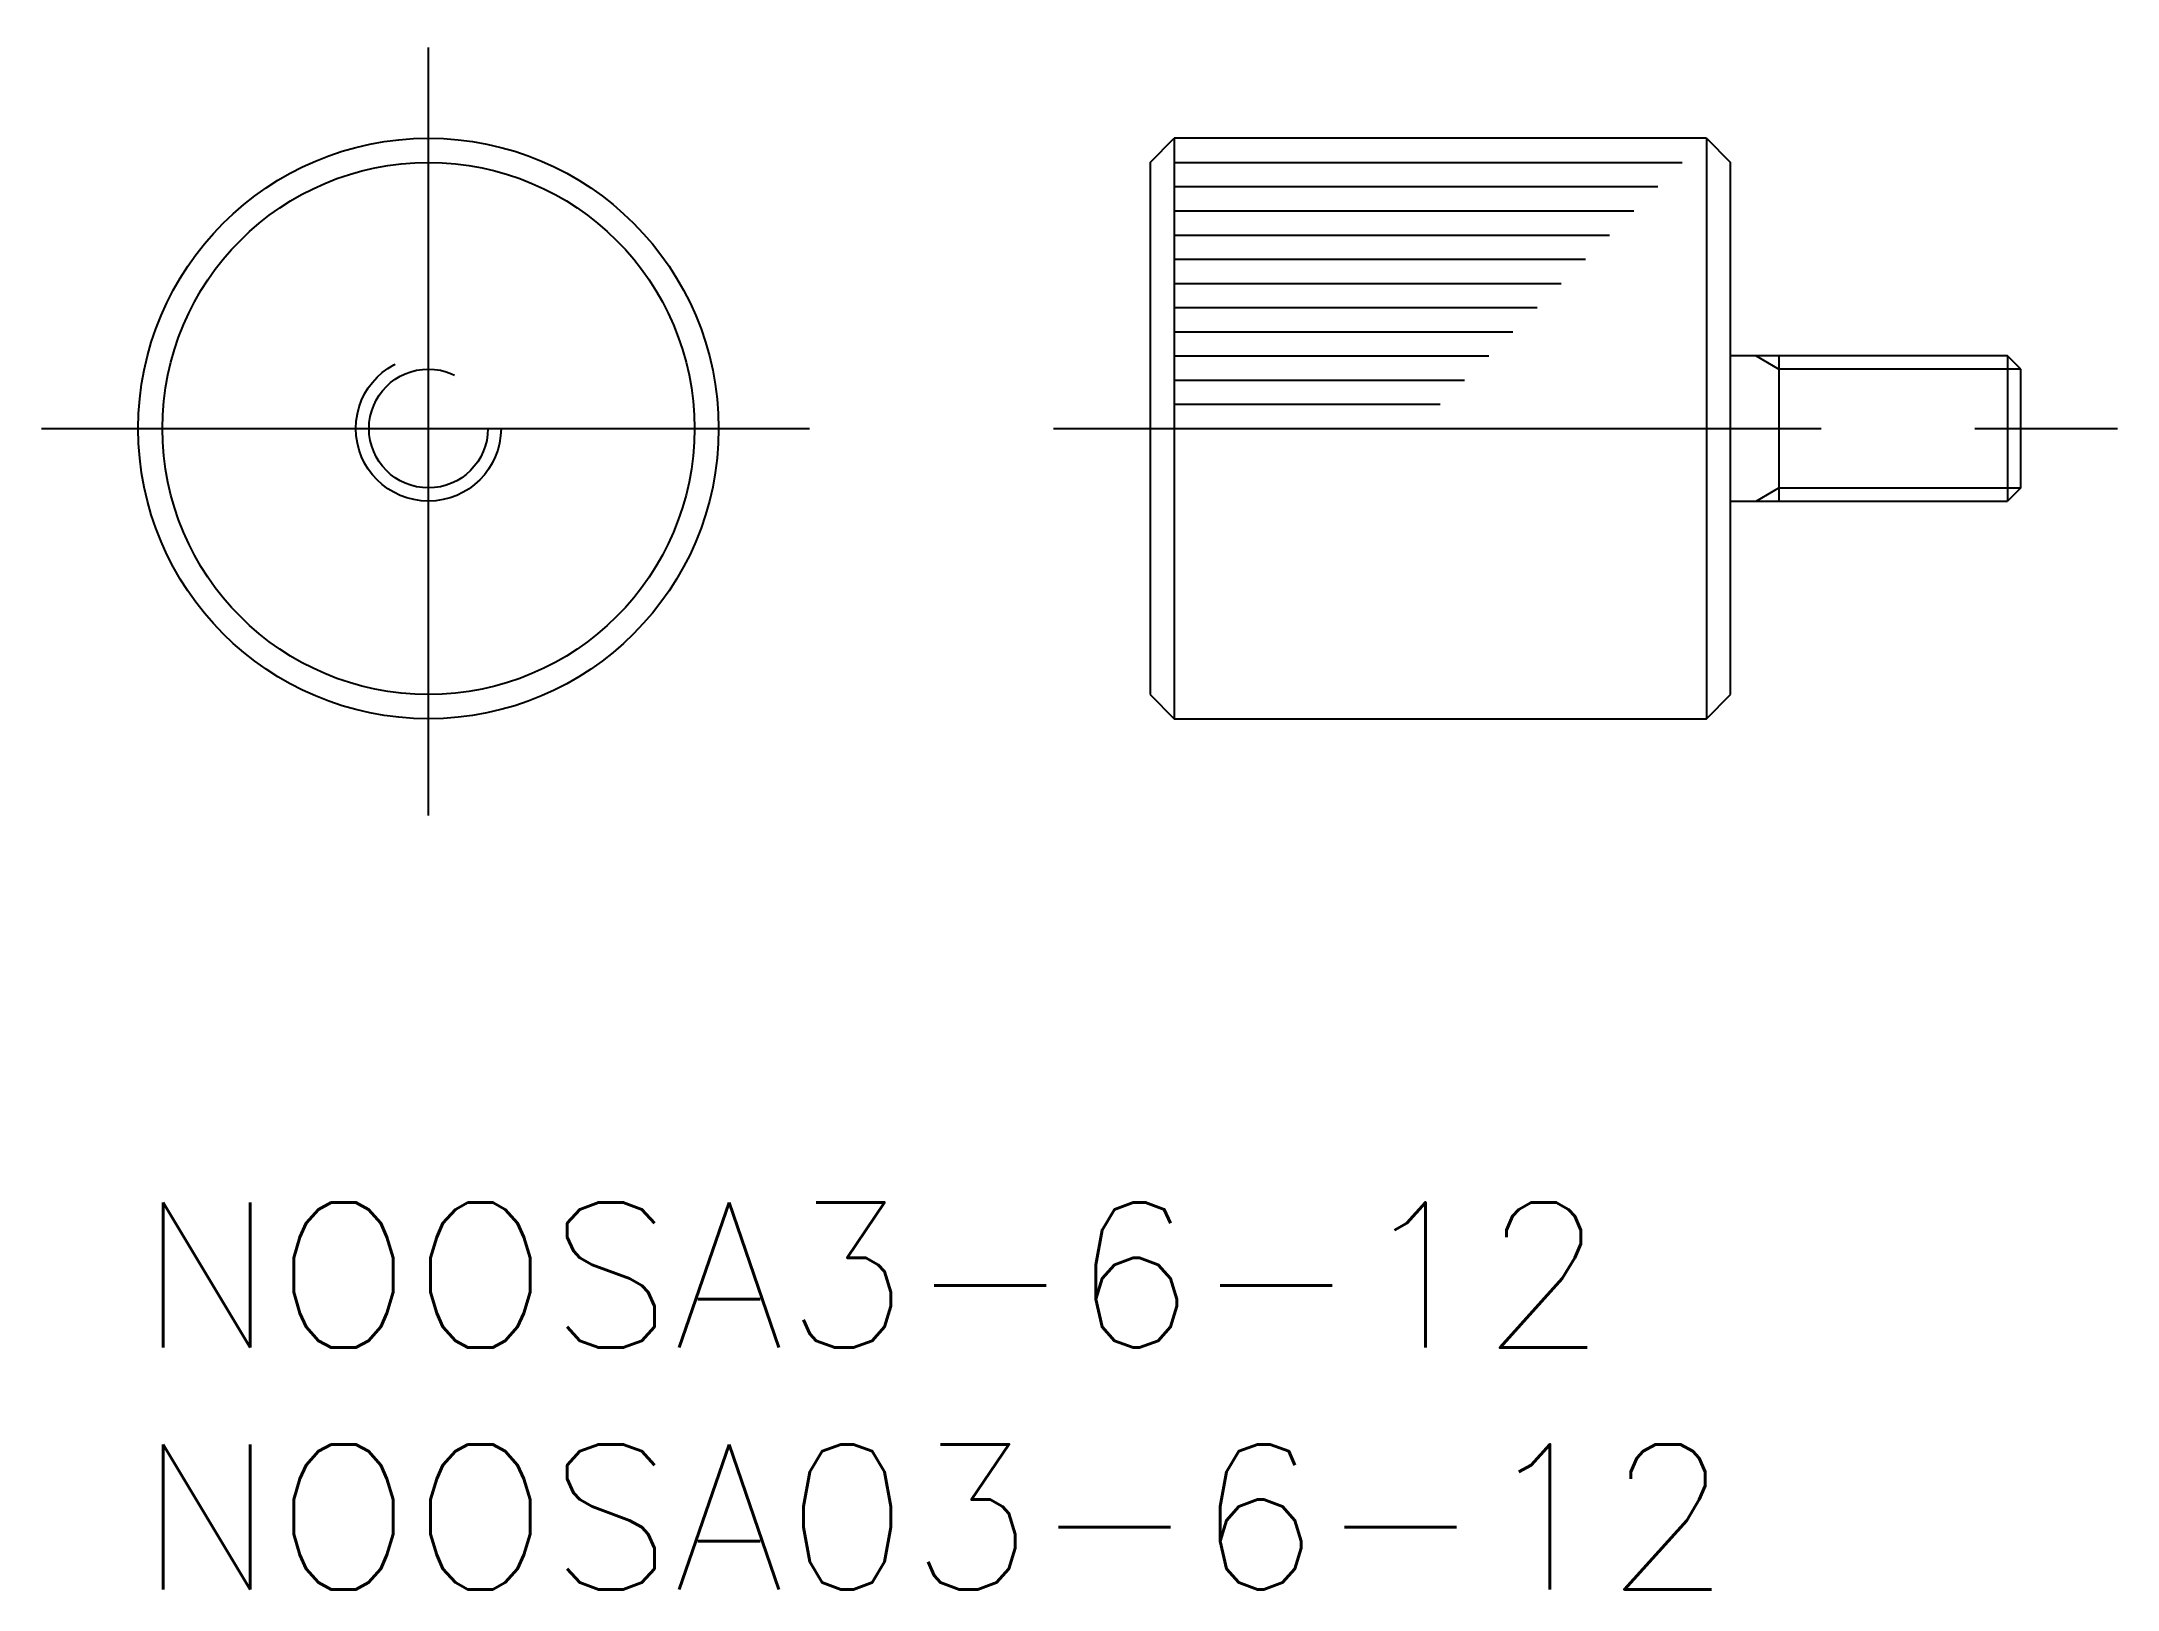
# Model space of a CAD drawing. Extents: x -2 to 40.9, y -8 to 24.
import ezdxf

# ---------------------------------------------------------------- set-up
doc = ezdxf.new("R2010")
doc.units = 0
doc.header["$LTSCALE"] = 0.5
doc.linetypes.add('CENTER', pattern=[50.8, 31.75, -6.35, 6.35, -6.35])
doc.linetypes.add('DASHED', pattern=[19.05, 12.7, -6.35])
for name, color, linetype in [('MSM_CENTER', 1, 'CENTER'), ('MSM_CONTINUOUS', 7, 'CONTINUOUS'), ('MSM_DASHED', 4, 'DASHED'), ('MSM_NARROW', 5, 'CONTINUOUS'), ('MSM_PART_NUMBER', 7, 'CONTINUOUS')]:
    doc.layers.add(name, color=color, linetype=linetype)
doc.styles.get("Standard").update_dxf_attribs({"font": 'txt.shx', "height": 3, "bigfont": 'bigfont.shx'})

# ---------------------------------------------------------------- blocks, each defined once
blk = doc.blocks.new('*U2')
at = {"layer": 'MSM_PART_NUMBER'}
blk.add_text('NOOSA3-6-12', height=3, dxfattribs=at).set_placement((0, -3))
blk = doc.blocks.new('*U3')
at = {"layer": 'MSM_PART_NUMBER'}
blk.add_text('NOOSA03-6-12', height=3, dxfattribs=at).set_placement((0, -8))

msp = doc.modelspace()

# ---------------------------------------------------------------- linework, layer by layer
at = {"layer": 'MSM_CENTER'}
for p, q in [((6, 8), (6, 24)), ((-2, 16), (14, 16)), ((18.921, 16), (40.921, 16))]:
    msp.add_line(p, q, dxfattribs=at)
at = {"layer": 'MSM_CONTINUOUS'}
for p, q in [((20.921, 21.5), (21.421, 22)), ((21.421, 22), (21.421, 10)), ((32.421, 22), (21.421, 22)), ((32.421, 22), (32.421, 10)), ((32.421, 22), (32.921, 21.5)), ((20.921, 21.5), (20.921, 10.5)), ((32.921, 10.5), (32.921, 21.5)), ((38.65, 17.5), (32.921, 17.5)), ((33.921, 17.5), (33.921, 14.5)), ((38.921, 17.229), (38.65, 17.5)), ((38.65, 17.5), (38.65, 14.5)), ((38.921, 14.771), (38.921, 17.229)), ((38.921, 14.771), (38.65, 14.5)), ((32.921, 14.5), (38.65, 14.5)), ((20.921, 10.5), (21.421, 10)), ((32.421, 10), (32.921, 10.5)), ((21.421, 10), (32.421, 10))]:
    msp.add_line(p, q, dxfattribs=at)
for radius in [6, 5.5]:
    msp.add_circle((6, 16), radius, dxfattribs=at)
at = {"layer": 'MSM_DASHED'}
for radius in [1.5, 1.229]:
    msp.add_circle((6, 16), radius, dxfattribs=at)
at = {"layer": 'MSM_NARROW'}
for p, q in [((21.421, 21.5), (31.921, 21.5)), ((21.421, 21), (31.421, 21)), ((21.421, 20.5), (30.921, 20.5)), ((21.421, 20), (30.421, 20)), ((21.421, 19.5), (29.921, 19.5)), ((21.421, 19), (29.421, 19)), ((21.421, 18.5), (28.921, 18.5)), ((21.421, 18), (28.421, 18)), ((21.421, 17.5), (27.921, 17.5)), ((33.452, 17.5), (33.921, 17.229)), ((38.921, 17.229), (33.921, 17.229)), ((21.421, 17), (27.421, 17)), ((21.421, 16.5), (26.921, 16.5)), ((21.421, 16), (26.421, 16)), ((33.452, 14.5), (33.921, 14.771)), ((33.921, 14.771), (38.921, 14.771))]:
    msp.add_line(p, q, dxfattribs=at)

# ---------------------------------------------------------------- block references
at = {"layer": 'MSM_CONTINUOUS'}
for name in ['*U2', '*U3']:
    msp.add_blockref(name, (0, 0), dxfattribs=at)

doc.saveas('drawing.dxf')
